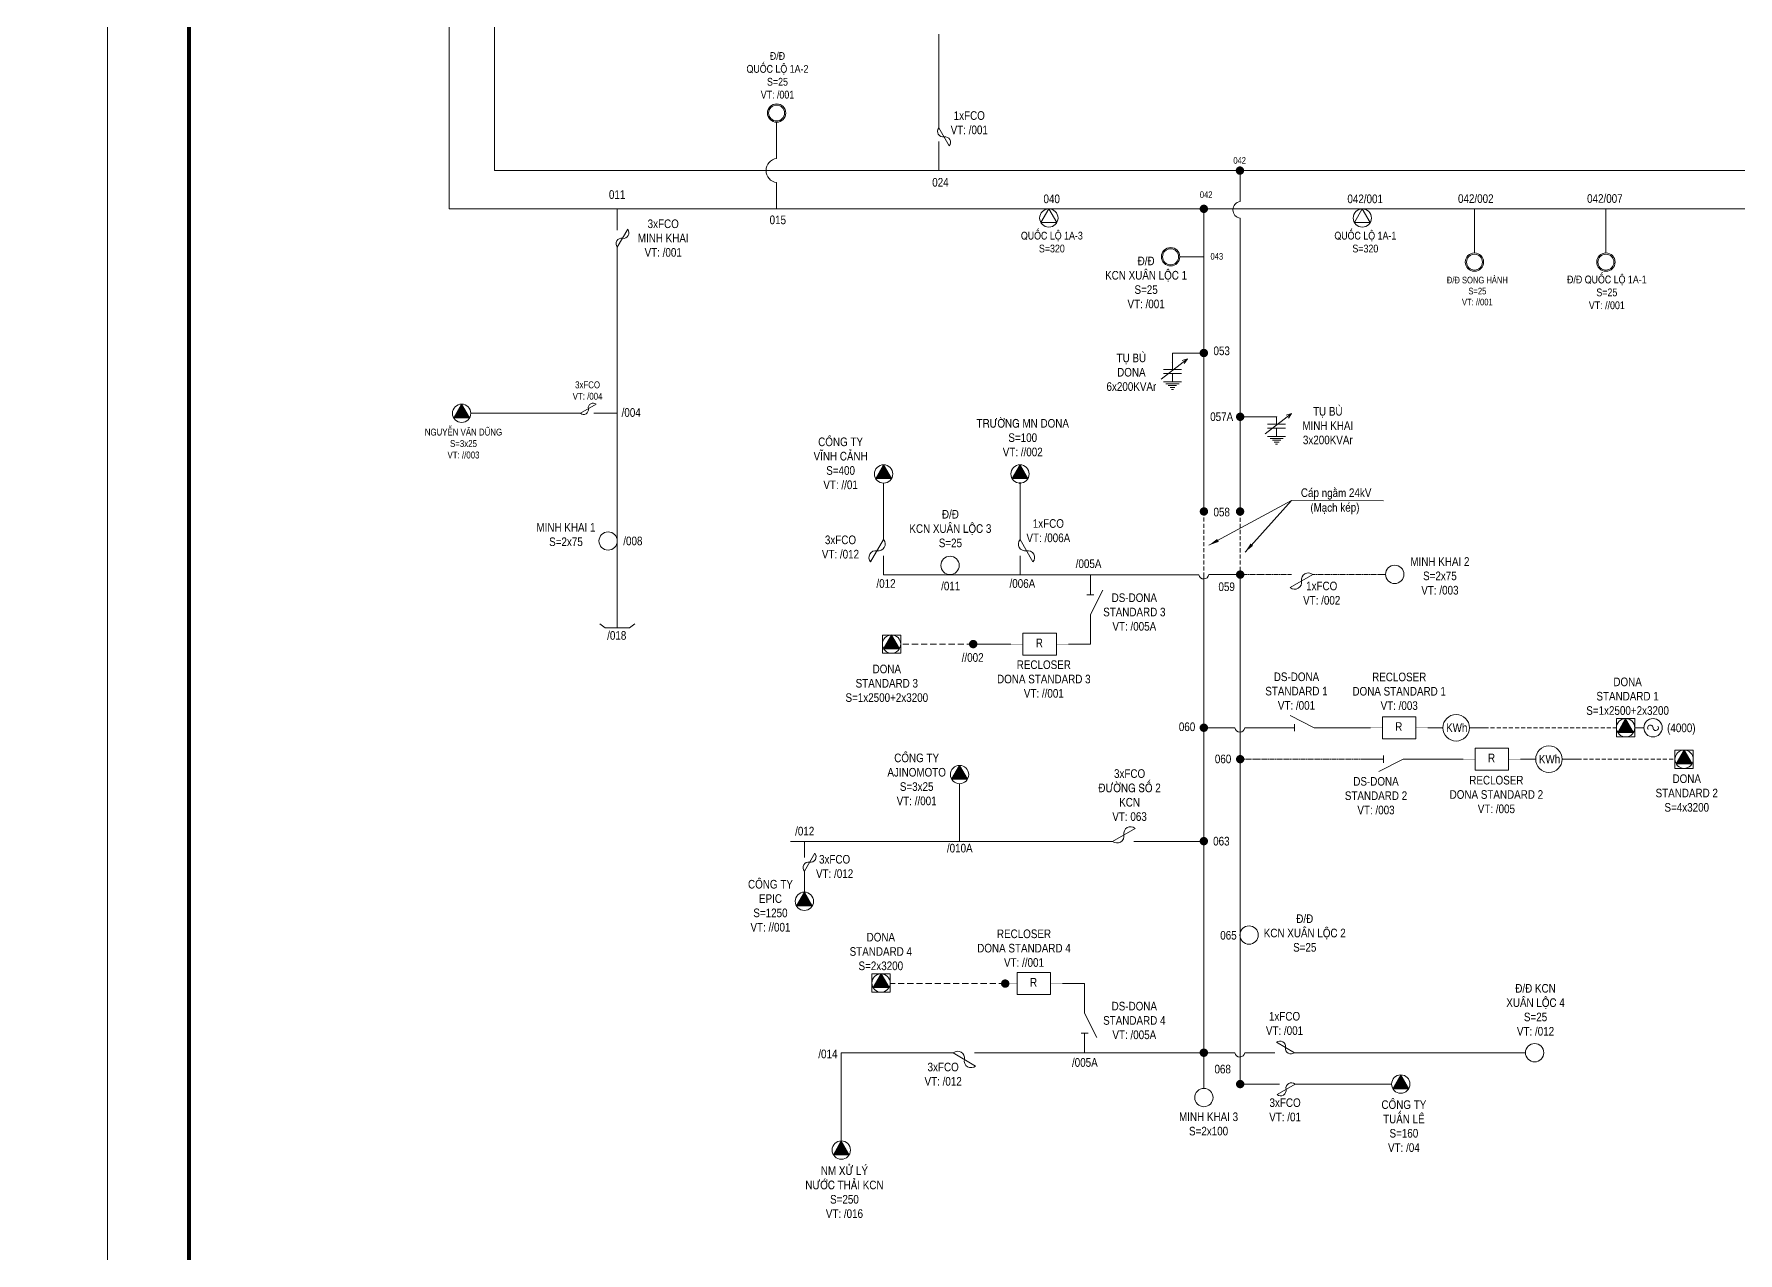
# Model space of a CAD drawing. Header units: inches. Extents: x 3694 to 9715, y -885 to 919.
# Drawn here: x 6742.3 to 7160.1, y 24.5 to 323.3 of the extents above; entities that cross this region are included whole.
import ezdxf

# ---------------------------------------------------------------- set-up
doc = ezdxf.new("R2010")
doc.units = ezdxf.units.IN
doc.header["$LTSCALE"] = 0.2
doc.header["$MEASUREMENT"] = 0
doc.linetypes.add('DASHED', pattern=[0.75, 0.5, -0.25])
doc.layers.get('0').update_dxf_attribs({"lineweight": 5})
for name, color, linetype, lineweight in [('Cap ngam', 1, 'DASHED', 15), ('Day 22kV', 1, 'Continuous', 13), ('Khung', 7, 'Continuous', 13), ('TBA', 5, 'Continuous', 9), ('Text', 7, 'Continuous', 9), ('Thiet bi', 3, 'Continuous', 9), ('Tuyen 475', 6, 'Continuous', 13)]:
    doc.layers.add(name, color=color, linetype=linetype, lineweight=lineweight)
doc.styles.add('V-H-C', font='VHELVCN_0.TTF')
doc.styles.add('VNI-HELVE', font='VHELVEN_0.TTF', dxfattribs={"width": 0.9})
doc.dimstyles.get("Standard").update_dxf_attribs({"dimtxt": 0.15, "dimasz": 0.18, "dimexe": 0.18, "dimexo": 0.0625, "dimgap": 0.09, "dimtad": 0, "dimtih": 1, "dimtoh": 1, "dimdec": 4, "dimzin": 0, "dimdsep": 46, "dimtxsty": 'VNI-HELVE', "dimcen": 0.09, "dimclrt": 256, "dimadec": 0, "dimazin": 0, "dimtfac": 1, "dimtdec": 4, "dimtofl": 0, "dimtmove": 0, "dimatfit": 3, "dimfxl": 1, "dimtolj": 1, "dimtzin": 0, "dimlwd": -1, "dimlwe": -1, "dimarcsym": 0})

# ---------------------------------------------------------------- blocks, each defined once
blk = doc.blocks.new('TBA 1P')
at = {"color": 0}
blk.add_circle((0, 0.8), 0.8, dxfattribs=at)
blk = doc.blocks.new('ALTD')
at = {"color": 0}
for points in [[(3.38, 1.08), (1.27, 0), (0, 0)], [(2.99, 0.31), (2.99, -0.31)], [(2.99, 0), (4.73, 0)]]:
    blk.add_lwpolyline(points, dxfattribs=at)
blk = doc.blocks.new('GIAO NHAN DIEN NANG')
at = {"layer": 'Thiet bi'}
for p, q in [((579.29, -85.47), (582.99, -85.47)), ((589.48, -85.47), (593.18, -85.47))]:
    blk.add_line(p, q, dxfattribs=at)
blk.add_circle((586.24, -85.47), 3.25, dxfattribs=at)
at = {"layer": 'Text', "insert": (586.39, -85.46), "char_height": 2.107, "width": 22.4302, "attachment_point": 5, "style": 'V-H-C'}
blk.add_mtext('KWh', dxfattribs=at)
blk = doc.blocks.new('FCO')
at = {"color": 0}
blk.add_lwpolyline([(0, 0, 0.707499), (0.8, 0.8, -0.707499), (1.6, 1.6, -5.301682)], format="xyb", dxfattribs=at)
blk.add_lwpolyline([(0, 0), (1.6, 1.6)], dxfattribs=at)
blk = doc.blocks.new('TBA 3P')
at = {"color": 0}
blk.add_lwpolyline([(0, 1.6, 0, 1.39, 0), (0, 0.4, 0, 0, 0)], format="xyseb", dxfattribs=at)
blk.add_lwpolyline([(-0.69, 0.4), (0.69, 0.4), (0, 1.6)], close=True, dxfattribs=at)
blk.add_circle((0, 0.8), 0.8, dxfattribs=at)

msp = doc.modelspace()

# ---------------------------------------------------------------- hatches: boundary and pattern name
at = {"layer": 'TBA'}
for points in [[(6950.6, 172.62), (6954.49, 172.62), (6952.54, 175.99)], [(7130.6, 152.12), (7134.49, 152.12), (7132.55, 155.49)], [(7144.96, 144.42), (7148.85, 144.42), (7146.9, 147.79)], [(6949.98, 92.91), (6948.03, 89.53), (6951.93, 89.53)]]:
    msp.add_hatch(color=256, dxfattribs=at).paths.add_polyline_path(points)

# ---------------------------------------------------------------- linework, layer by layer
at = {"layer": 'Cap ngam', "linetype": 'DASHED', "ltscale": 10}
msp.add_lwpolyline([(7029.15, 206.28), (7029.13, 190.17)], dxfattribs=at)
at = {"layer": 'Cap ngam', "linetype": 'DASHED', "ltscale": 10, "elevation": -1}
msp.add_lwpolyline([(7038.04, 207.74), (7038.02, 190.79)], dxfattribs=at)
at = {"layer": 'Day 22kV'}
for p, q in [((7023.22, 268.73), (7029.13, 268.73)), ((7046.97, 229.49), (7038.04, 229.49, -1)), ((6972.55, 173.75), (6981.83, 173.75)), ((7047.64, 65.88), (7037.97, 65.88)), ((7075.17, 65.88), (7051.48, 65.88))]:
    msp.add_line(p, q, dxfattribs=at)
at = {"layer": 'Day 22kV', "color": 1, "linetype": 'DASHED'}
msp.add_line((7068.29, 145.54), (7037.97, 145.54), dxfattribs=at)
at = {"layer": 'Day 22kV'}
for points in [[(6523.14, 337.08), (6855.18, 337.08), (6855.18, 289.86), (6855.18, 289.86)], [(6844.05, 327.68), (6844.05, 327.68), (6844.05, 280.46), (6844.05, 280.46)], [(7029.13, 206.26), (7029.13, 280.48), (6844.05, 280.47)], [(6885.31, 280.46), (6885.31, 275.23)], [(7095.49, 280.46), (7095.49, 269.66)], [(7127.71, 280.46), (7127.71, 269.66)], [(6885.31, 271.05), (6885.31, 177.72)], [(7021.42, 242.9), (7021.42, 245.13), (7029.13, 245.13)], [(6876.28, 230.35), (6849.38, 230.35)], [(6885.31, 230.35), (6879.57, 230.35)], [(6950.6, 199.4), (6950.6, 213.23)], [(6984.05, 199.4), (6984.05, 213.23)], [(6950.6, 190.75), (6950.6, 195.44)], [(6984.05, 190.75), (6984.05, 195.44)], [(7029.13, 64.84), (7029.13, 190.17)], [(7001.32, 177.52), (7001.32, 173.75), (6995.92, 173.75)], [(7059.78, 153.25), (7059.78, 153.25), (7069.96, 153.25)], [(7081.57, 145.54), (7092.72, 145.54)], [(6969.22, 125.4), (6969.22, 139.53)], [(7006.76, 125.4), (6927.77, 125.4)], [(6931.18, 121.43), (6931.18, 125.4)], [(6931.18, 112.95), (6931.18, 118.09)], [(6999.89, 86.75), (6999.89, 90.53), (6994.5, 90.53)]]:
    msp.add_lwpolyline(points, dxfattribs=at)
at = {"layer": 'Day 22kV', "elevation": -1}
for points in [[(6964.16, 323.32), (6964.16, 300.31)], [(6964.16, 296.98), (6964.16, 289.86)], [(7037.98, 289.86), (7215.84, 289.86), (7215.84, 233.12)], [(7038.04, 65.88), (7038.04, 190.8)]]:
    msp.add_lwpolyline(points, dxfattribs=at)
msp.add_lwpolyline([(6855.18, 289.86), (7038.04, 289.86), (7038.04, 282.25, 0.886907), (7038.04, 278.21), (7038.04, 207.74)], format="xyb", dxfattribs=at)
at = {"layer": 'Day 22kV', "const_width": 1.01, "elevation": -1}
for points in [[(7037.98, 290.38, 1), (7037.98, 289.33, 1), (7037.98, 290.38, 2.414214)], [(7037.52, 229.49, 1), (7038.56, 229.49, 1), (7037.52, 229.49, 2.414214)], [(7037.52, 190.8, 1), (7038.56, 190.8, 1), (7037.52, 190.8, 2.414214)], [(7037.52, 145.54, 1), (7038.56, 145.54, 1), (7037.52, 145.54, 2.414214)], [(7037.52, 65.88, 1), (7038.56, 65.88, 1), (7037.52, 65.88, 2.414214)]]:
    msp.add_lwpolyline(points, format="xyb", dxfattribs=at)
at = {"layer": 'Day 22kV', "const_width": 1.01}
for points in [[(7029.13, 281, 1), (7029.13, 279.96, 1), (7029.13, 281, 2.414214)], [(7028.6, 245.13, 1), (7029.65, 245.13, 1), (7028.6, 245.13, 2.414214)], [(7028.63, 206.28, 1), (7029.67, 206.28, 1), (7028.63, 206.28, 2.414214)], [(7037.49, 206.27, 1), (7038.54, 206.27, 1), (7037.49, 206.27, 2.414214)], [(6972.05, 173.76, 1), (6973.1, 173.76, 1), (6972.05, 173.76, 2.414214)], [(7028.6, 153.25, 1), (7029.65, 153.25, 1), (7028.6, 153.25, 2.414214)], [(7028.6, 125.44, 1), (7029.65, 125.44, 1), (7028.6, 125.44, 2.414214)], [(6979.9, 90.52, -1), (6980.95, 90.52, -1), (6979.9, 90.52, -2.414214)], [(7028.6, 73.58, 1), (7029.65, 73.58, 1), (7028.6, 73.58, 2.414214)]]:
    msp.add_lwpolyline(points, format="xyb", dxfattribs=at)
at = {"layer": 'Day 22kV', "color": 1}
msp.add_lwpolyline([(7029.13, 280.48), (7209.81, 280.46), (7209.81, 233.12)], dxfattribs=at)
at = {"layer": 'Day 22kV', "linetype": 'DASHED', "ltscale": 15}
for points in [[(6972.55, 173.75), (6954.79, 173.75)], [(6980.4, 90.53), (6952.22, 90.53)]]:
    msp.add_lwpolyline(points, dxfattribs=at)
at = {"layer": 'Day 22kV', "linetype": 'DASHED', "ltscale": 10}
for points in [[(7097.93, 153.25), (7130.3, 153.25)], [(7120.69, 145.54), (7144.65, 145.54)]]:
    msp.add_lwpolyline(points, dxfattribs=at)
at = {"layer": 'Khung', "color": 1, "linetype": 'DASHED'}
for p, q in [((7037.97, 190.8), (7050.63, 190.8)), ((7055.84, 190.8), (7073.7, 190.8))]:
    msp.add_line(p, q, dxfattribs=at)
at = {"layer": 'Khung'}
msp.add_lwpolyline([(6760.27, 918.53), (9715.27, 918.53), (9715.27, -836.47), (6760.27, -836.47)], close=True, dxfattribs=at)
at = {"layer": 'Khung', "const_width": 1}
msp.add_lwpolyline([(6780.27, 898.53), (9695.27, 898.53), (9695.27, -816.47), (6780.27, -816.47)], close=True, dxfattribs=at)
at = {"layer": 'TBA'}
for points in [[(6991.12, 280.47), (6989.17, 277.1), (6993.07, 277.1)], [(7067.99, 280.47), (7066.04, 277.1), (7069.94, 277.1)], [(6950.3, 175.99), (6950.3, 171.5), (6954.79, 171.5), (6954.79, 175.99)], [(6952.54, 175.99), (6950.6, 172.62), (6954.49, 172.62)], [(7130.3, 155.49), (7130.3, 151), (7134.79, 151), (7134.79, 155.49)], [(7132.55, 155.49), (7130.6, 152.12), (7134.49, 152.12)], [(7144.65, 147.79), (7144.65, 143.29), (7149.15, 143.29), (7149.15, 147.79)], [(7146.9, 147.79), (7144.96, 144.42), (7148.85, 144.42)], [(6947.73, 92.91), (6947.73, 88.41), (6952.23, 88.41), (6952.23, 92.91)], [(6949.98, 92.91), (6948.03, 89.53), (6951.93, 89.53)]]:
    msp.add_lwpolyline(points, close=True, dxfattribs=at)
for centre, radius in [((6924.37, 303.97), 2.25), ((6924.37, 303.97), 1.95), ((7020.97, 268.73), 2.25), ((7020.97, 268.73), 1.95), ((7095.49, 267.41), 2.25), ((7095.49, 267.41), 1.95), ((7127.71, 267.41), 2.25), ((7127.71, 267.41), 1.95)]:
    msp.add_circle(centre, radius, dxfattribs=at)
at = {"layer": 'TBA', "ltscale": 2}
for centre in [(6991.12, 278.23), (7067.99, 278.23)]:
    msp.add_circle(centre, 2.25, dxfattribs=at)
at = {"layer": 'Text', "color": 1, "linetype": 'Continuous'}
for points in [[(6950.6, 190.75), (7027.9, 190.75, 0.848152), (7030.36, 190.8), (7037.97, 190.8)], [(7029.13, 153.2), (7036.73, 153.2, 0.848152), (7039.18, 153.25), (7046.5, 153.25)], [(6972.87, 73.54), (7036.73, 73.54, 0.848152), (7039.18, 73.58), (7046.5, 73.58)]]:
    msp.add_lwpolyline(points, format="xyb", dxfattribs=at)
for points in [[(7011.95, 125.4), (7029.13, 125.4)], [(7051.34, 73.58), (7107.99, 73.58)]]:
    msp.add_lwpolyline(points, dxfattribs=at)
at = {"layer": 'Thiet bi', "color": 1}
for p, q in [((7018.63, 238.75), (7025.09, 243.71)), ((7025.09, 243.71), (7023.78, 243.26)), ((7025.09, 243.71), (7024.31, 242.57)), ((7044.18, 225.34), (7050.64, 230.3)), ((7050.64, 230.3), (7049.33, 229.85)), ((7050.64, 230.3), (7049.86, 229.16))]:
    msp.add_line(p, q, dxfattribs=at)
at = {"layer": 'Thiet bi'}
msp.add_line((7137.03, 153.25), (7134.79, 153.25), dxfattribs=at)
at = {"layer": 'Thiet bi', "color": 1, "const_width": 0.146}
for points in [[(7021.42, 242.98, 1), (7021.42, 242.83, 1), (7021.42, 242.98, 2.414214)], [(7046.97, 229.57, 1), (7046.97, 229.42, 1), (7046.97, 229.57, 2.414214)]]:
    msp.add_lwpolyline(points, format="xyb", dxfattribs=at)
at = {"layer": 'Thiet bi', "color": 1}
for points in [[(7021.42, 241.1), (7021.42, 242.9), (7021.42, 242.9)], [(7019.22, 241.1), (7023.62, 241.1), (7023.62, 241.1)], [(7019.22, 240.1), (7023.62, 240.1), (7023.62, 240.1)], [(7021.42, 240.1), (7021.42, 238.09), (7021.47, 238.09), (7021.47, 238.11)], [(7019.22, 238.09), (7023.62, 238.09), (7023.62, 238.09)], [(7019.8, 237.61), (7023.04, 237.61), (7023.04, 237.61)], [(7020.38, 237.13), (7022.46, 237.13), (7022.46, 237.13)], [(7020.84, 236.65), (7022.01, 236.65), (7022.01, 236.65)], [(7021.17, 236.17), (7021.67, 236.17), (7021.67, 236.17)], [(7044.77, 227.69), (7049.17, 227.69), (7049.17, 227.69)], [(7044.77, 226.69), (7049.17, 226.69), (7049.17, 226.69)], [(7046.97, 227.69), (7046.97, 229.49), (7046.97, 229.49)], [(7046.97, 226.69), (7046.97, 224.67), (7047.01, 224.67), (7047.01, 224.7)], [(7044.77, 224.67), (7049.17, 224.67), (7049.17, 224.67)], [(7045.35, 224.2), (7048.59, 224.2), (7048.59, 224.2)], [(7045.93, 223.72), (7048.01, 223.72), (7048.01, 223.72)], [(7046.39, 223.24), (7047.56, 223.24), (7047.56, 223.24)], [(7046.72, 222.76), (7047.22, 222.76), (7047.22, 222.76)]]:
    msp.add_lwpolyline(points, dxfattribs=at)
at = {"layer": 'Thiet bi', "const_width": 0.242}
msp.add_lwpolyline([(6984.05, 213.35, 1), (6984.05, 213.11, 1), (6984.05, 213.35, 2.414214)], format="xyb", dxfattribs=at)
at = {"layer": 'Thiet bi'}
msp.add_lwpolyline([(6881.02, 178.71), (6882.34, 177.72), (6888.28, 177.72), (6889.59, 178.71)], dxfattribs=at)
at = {"layer": 'Thiet bi', "lineweight": 20, "ltscale": 10}
for points in [[(6984.77, 176.42), (6992.98, 176.42), (6992.98, 171.07), (6984.77, 171.07), (6984.77, 176.42)], [(7072.9, 155.92), (7081.11, 155.92), (7081.11, 150.57), (7072.9, 150.57), (7072.9, 155.92)], [(7095.66, 148.22), (7103.87, 148.22), (7103.87, 142.86), (7095.66, 142.86), (7095.66, 148.22)], [(6983.35, 87.85), (6991.56, 87.85), (6991.56, 93.21), (6983.35, 93.21), (6983.35, 87.85)]]:
    msp.add_lwpolyline(points, dxfattribs=at)
at = {"layer": 'Thiet bi'}
for points in [[(6981.83, 173.75, 0.1, 0.1, 0), (6984.77, 173.75, 0.5, 0.5, 0)], [(6992.98, 173.75, 0.1, 0.1, 0), (6995.92, 173.75, 0.5, 0.5, 0)], [(7069.96, 153.25, 0.1, 0.1, 0), (7072.9, 153.25, 0.5, 0.5, 0)], [(7081.11, 153.25, 0.1, 0.1, 0), (7084.05, 153.25, 0.5, 0.5, 0)], [(7092.72, 145.54, 0.1, 0.1, 0), (7095.66, 145.54, 0.5, 0.5, 0)], [(7103.87, 145.54, 0.1, 0.1, 0), (7106.81, 145.54, 0.5, 0.5, 0)], [(6980.4, 90.53, 0.1, 0.1, 0), (6983.35, 90.53, 0.5, 0.5, 0)], [(6991.56, 90.53, 0.1, 0.1, 0), (6994.5, 90.53, 0.5, 0.5, 0)]]:
    msp.add_lwpolyline(points, format="xyseb", dxfattribs=at)
for centre, start, end in [((7138.6, 153.25), 360, 218.6621), ((7139.94, 153.25), 180, 38.6621)]:
    msp.add_arc(centre, 0.669, start, end, dxfattribs=at)
at = {"layer": 'Tuyen 475', "color": 1, "linetype": 'Continuous'}
msp.add_lwpolyline([(6924.37, 301.72), (6924.37, 292.82, 0.880264), (6924.37, 286.92), (6924.37, 280.46), (6924.37, 280.46)], format="xyb", dxfattribs=at)
msp.add_lwpolyline([(6967.68, 73.54), (6940.23, 73.54), (6940.23, 51.95)], dxfattribs=at)

# ---------------------------------------------------------------- block references
at = {"layer": 'TBA'}
for name, p, xscale, yscale, zscale in [('TBA 3P', (6847.14, 228.1), 2.809729812779551, 2.809729812779551, 2.809729812779032), ('TBA 3P', (6950.6, 213.23), 2.809729812779551, 2.809729812779551, 2.809729812779032), ('TBA 3P', (6984.05, 213.23), 2.809729812779551, 2.809729812779551, 2.809729812779032), ('TBA 1P', (6883.06, 196.79), 2.809729812779551, 2.809729812779551, 2.809729812779032), ('TBA 3P', (6969.22, 139.53), 2.810572731723369, 2.810572731723369, 2.810572731722865), ('TBA 3P', (6931.18, 108.45), 2.810572731723369, 2.810572731723369, 2.810572731722865), ('TBA 3P', (7077.42, 63.63), 2.810572731723369, 2.810572731723369, 2.810572731722865), ('TBA 3P', (6940.23, 47.45), 2.810572731723369, 2.810572731723369, 2.810572731722865)]:
    msp.add_blockref(name, p, dxfattribs=dict(at, xscale=xscale, yscale=yscale, zscale=zscale))
for p, xscale, yscale, zscale, rotation in [((6969.14, 193.05), 2.809729812778642, 2.809729812778642, 2.809729812779032, 90), ((7078.19, 190.85), 2.809729812778642, 2.809729812779551, 2.809729812779032, 90), ((6950.3, 173.75), 2.809729812778642, 2.809729812779551, 2.809729812779032, 270), ((7130.3, 153.25), 2.809729812778642, 2.809729812779551, 2.809729812779032, 270), ((7144.65, 145.54), 2.809729812778642, 2.809729812779551, 2.809729812779032, 270), ((7042.47, 102.43), 2.810572731722004, 2.810572731722004, 2.810572731722865, 90), ((6947.73, 90.66), 2.810572731722004, 2.810572731723369, 2.810572731722865, 270), ((7112.48, 73.58), 2.810572731722004, 2.810572731722004, 2.810572731722865, 90), ((7031.38, 62.59), 2.810572731722004, 2.810572731722004, 2.810572731722865, 90)]:
    msp.add_blockref('TBA 1P', p, dxfattribs=dict(at, xscale=xscale, yscale=yscale, zscale=zscale, rotation=rotation))
at = {"layer": 'Thiet bi'}
for name, p, xscale, yscale, zscale, rotation in [('FCO', (6964.16, 300.31, -1), 2.248458185378399, 2.248458185378695, 2.248458185378293, 254.9999999999941), ('FCO', (6885.31, 271.05), -2.247783850223404, 2.247783850223641, 2.247783850223226, 285.0000000000299), ('FCO', (6876.28, 230.35), 1.966810868945688, 1.966810868945686, 1.966810868945322, 344.9999999999853), ('FCO', (6950.6, 199.4), -2.809729812778733, 2.809729812778642, 2.809729812779032, 105.0000000000136), ('FCO', (6984.05, 199.4), 2.809729812778733, 2.809729812778642, 2.809729812779032, 254.9999999999864), ('ALTD', (7001.32, 177.47), -2.809729812779096, 2.809729812779551, 2.809729812779032, 270), ('FCO', (7055.84, 190.8), 2.809729812778497, 2.809729812779551, 2.809729812779032, 165.0000000000043), ('ALTD', (7081.57, 145.54), 2.809729812779551, 2.809729812779551, 2.809729812779032, 180), ('FCO', (7006.76, 125.4), 2.81057273172271, 2.810572731723369, 2.810572731722865, 344.9999999999925), ('FCO', (6931.18, 118.09), -2.248458185378344, 2.248458185378695, 2.248458185378293, 285.0000000000063), ('ALTD', (6999.89, 86.8), 2.810572731723369, 2.810572731723369, 2.810572731722865, 270), ('FCO', (7051.34, 73.58), -2.248458185377583, 2.248458185378695, 2.248458185378293, 15.00000000002353), ('FCO', (6967.68, 73.54), -2.81057273172265, 2.810572731723369, 2.810572731722865, 194.381172406006), ('FCO', (7051.48, 65.88), 2.248458185377583, 2.248458185378695, 2.248458185378293, 164.9999999999765)]:
    msp.add_blockref(name, p, dxfattribs=dict(at, xscale=xscale, yscale=yscale, zscale=zscale, rotation=rotation))
at = {"layer": 'Thiet bi', "zscale": 2.809729812779032}
for name, p, xscale, yscale in [('ALTD', (7059.78, 153.25), -2.809729812779551, 2.809729812779551), ('TBA 1P', (7139.27, 151), 2.809729812779551, 2.809729812778642)]:
    msp.add_blockref(name, p, dxfattribs=dict(at, xscale=xscale, yscale=yscale))
at = {"layer": 'Thiet bi'}
for p in [(6504.75, 238.72), (6527.51, 231.01)]:
    msp.add_blockref('GIAO NHAN DIEN NANG', p, dxfattribs=at)

# ---------------------------------------------------------------- texts
at = {"layer": 'Text', "attachment_point": 5, "style": 'V-H-C'}
for s, insert, char_height, width in [('Ñ/Ñ\\PQUOÁC LOÄ 1A-2\\PS=25\\PVT: /001', (6924.58, 313.2), 1.8966, 25.3626), ('1xFCO\\PVT: /001', (6971.61, 301.58, -1), 2.108, 28.1891), ('042', (7037.91, 292.33), 1.62, 28.1807), ('011', (6885.26, 283.96), 2.107, 7.0464), ('024', (6964.54, 286.97), 2.107, 7.0464), ('042', (7029.7, 283.94), 1.62, 28.1807), ('042/002', (7095.81, 282.97), 2.107, 7.0464), ('042/007', (7127.46, 282.99), 2.107, 7.0464), ('040', (6991.82, 282.91), 2.107, 7.0464), ('042/001', (7068.69, 282.91), 2.107, 7.0464), ('3xFCO\\PMINH KHAI\\PVT: /001', (6896.57, 273.29), 2.107, 19.4335), ('015', (6924.67, 277.76), 2.107, 7.0464), ('QUOÁC LOÄ 1A-3\\PS=320', (6991.86, 272.31), 1.8966, 25.3626), ('QUOÁC LOÄ 1A-1\\PS=320', (7068.73, 272.31), 1.8966, 25.3626), ('Ñ/Ñ\\PKCN XUAÂN LOÄC 1\\PS=25\\PVT: /001', (7014.97, 262.42), 2.1073, 28.1807), ('043', (7032.31, 268.82), 1.62, 28.1807), ('Ñ/Ñ SONG HAØNH\\PS=25\\PVT: //001', (7096.19, 260.3), 1.62, 28.1807), ('Ñ/Ñ QUOÁC LOÄ 1A-1\\PS=25\\PVT: //001', (7127.94, 259.98), 1.8966, 25.3626), ('053', (7033.5, 245.65), 2.107, 28.1807), ('TUÏ BUØ\\PDONA\\P6x200KVAr', (7011.36, 240.4), 2.107, 28.1807), ('3xFCO\\PVT: /004', (6878.02, 235.91), 1.686, 22.5445), ('/004', (6888.71, 230.53), 2.107, 7.0464), ('057A', (7033.5, 229.5), 2.107, 28.1807), ('TUÏ BUØ\\PMINH KHAI\\P3x200KVAr', (7059.52, 227.31), 2.107, 28.1807), ('NGUYEÃN VAÊN DUÕNG\\PS=3x25\\PVT: //003', (6847.59, 222.92), 1.6858, 22.5445), ('TRÖÔØNG MN DONA\\PS=100\\PVT: //002', (6984.72, 224.36), 2.1073, 28.1807), ('COÂNG TY\\PVÓNH CAÛNH\\PS=400\\PVT: //01', (6940.06, 218.07), 2.107, 28.1807), ('Ñ/Ñ\\PKCN XUAÂN LOÄC 3\\PS=25', (6966.98, 202.07), 2.1073, 28.1807), ('058', (7033.5, 206.12), 2.107, 28.1807), ('MINH KHAI 1\\PS=2x75', (6872.72, 200.6), 2.1073, 28.1807), ('1xFCO\\PVT: /006A', (6991, 201.56), 2.107, 18.1328), ('/008', (6889.12, 199.04), 2.107, 7.0464), ('3xFCO\\PVT: /012', (6940.03, 197.55), 2.107, 18.1328), ('/005A', (7000.86, 193.46), 2.107, 28.1807), ('MINH KHAI 2\\PS=2x75\\PVT: /003', (7087.01, 190.47), 2.1073, 28.1807), ('/012', (6951.19, 188.6), 2.107, 18.1328), ('/011', (6967.06, 187.98), 2.107, 28.1807), ('/006A', (6984.63, 188.6), 2.107, 18.1328), ('059', (7034.72, 187.81, -1), 2.107, 28.1807), ('1xFCO\\PVT: /002', (7058.03, 186.24), 2.107, 28.1807), ('DS-DONA \\PSTANDARD 3\\PVT: /005A', (7012.08, 181.61), 2.107, 28.1807), ('/018', (6885.17, 175.87), 2.107, 7.0464), ('//002', (6972.44, 170.46), 2.107, 28.1807), ('DONA\\PSTANDARD 3\\PS=1x2500+2x3200', (6951.39, 164.14), 2.1073, 28.1807), ('RECLOSER\\PDONA STANDARD 3\\PVT: //001', (6989.89, 165.18), 2.1073, 35.3008), ('DS-DONA \\PSTANDARD 1\\PVT: /001', (7051.84, 162.22), 2.107, 28.1807), ('RECLOSER\\PDONA STANDARD 1\\PVT: /003', (7077.03, 162.18), 2.1073, 35.3008), ('DONA\\PSTANDARD 1\\PS=1x2500+2x3200', (7133.03, 160.97), 2.1073, 28.1807), ('060', (7025.01, 153.48), 2.107, 28.1807), ('(4000)', (7146.21, 152.91, 1), 2.107, 28.1807), ('COÂNG TY\\PAJINOMOTO\\PS=3x25\\PVT: //001', (6958.71, 140.57), 2.108, 28.1891), ('060', (7033.84, 145.59, -1), 2.107, 28.1807), ('3xFCO\\PÑÖÔØNG SOÁ 2\\PKCN\\PVT: 063', (7010.92, 136.73), 2.1079, 28.1891), ('DS-DONA\\PSTANDARD 2\\PVT: /003', (7071.34, 136.58), 2.107, 28.1807), ('RECLOSER\\PDONA STANDARD 2\\PVT: /005', (7100.86, 136.87), 2.1073, 28.1807), ('DONA\\PSTANDARD 2\\PS=4x3200', (7147.54, 137.23), 2.107, 75.3127), ('/012', (6931.26, 127.89), 2.108, 28.1891), ('063', (7033.42, 125.43), 2.108, 28.1891), ('3xFCO\\PVT: /012', (6938.59, 119.23), 2.108, 28.1891), ('/010A', (6969.28, 123.72), 2.108, 28.1891), ('COÂNG TY\\PEPIC\\PS=1250\\PVT: //001', (6922.86, 109.6), 2.108, 28.1891), ('Ñ/Ñ\\PKCN XUAÂN LOÄC 2\\PS=25', (7053.87, 102.91), 2.1079, 28.1891), ('DONA\\PSTANDARD 4\\PS=2x3200', (6949.92, 98.38), 2.108, 28.1891), ('RECLOSER\\PDONA STANDARD 4\\PVT: //001', (6985.03, 99.2), 2.1079, 35.3114), ('065', (7035.16, 102.35), 2.108, 28.1891), ('Ñ/Ñ KCN \\PXUAÂN LOÄC 4\\PS=25\\PVT: /012', (7110.46, 84.08), 2.1079, 28.1891), ('DS-DONA \\PSTANDARD 4\\PVT: /005A', (7012.08, 81.47), 2.108, 28.1891), ('1xFCO\\PVT: /001', (7048.91, 80.74), 2.108, 28.1891), ('/014', (6936.94, 73.26), 2.108, 28.1891), ('3xFCO\\PVT: /012', (6965.21, 68.3), 2.108, 42.8257), ('/005A', (6999.95, 71.17), 2.108, 28.1891), ('068', (7033.75, 69.55), 2.108, 28.1891), ('MINH KHAI 3\\PS=2x100', (7030.29, 56.1), 2.1079, 28.1891), ('3xFCO\\PVT: /01', (7049.05, 59.56), 2.108, 28.1891), ('COÂNG TY\\PTUAÁN LEÂ\\PS=160\\PVT: /04', (7078.18, 55.56), 2.108, 28.1891), ('NM XÖÛ LYÙ\\PNÖÔÙC THAÛI KCN\\PS=250\\PVT: /016', (6941, 39.38), 2.1079, 28.1891)]:
    msp.add_mtext(s, dxfattribs=dict(at, insert=insert, char_height=char_height, width=width))
at = {"layer": 'Text', "char_height": 2.1073, "width": 41.654, "attachment_point": 5, "line_spacing_factor": 1.1, "style": 'V-H-C'}
for s, insert in [('Caùp ngaàm 24kV', (7061.57, 210.56)), ('(Maïch keùp)', (7061.26, 206.96))]:
    msp.add_mtext(s, dxfattribs=dict(at, insert=insert))
at = {"layer": 'Thiet bi', "char_height": 2.11, "attachment_point": 5, "style": 'V-H-C'}
for insert, width in [((6988.79, 174.05), 28.1807), ((7076.92, 153.55), 28.1807), ((7099.68, 145.84), 28.1807), ((6987.37, 90.83), 28.1891)]:
    msp.add_mtext('R', dxfattribs=dict(at, insert=insert, width=width))

# ---------------------------------------------------------------- leaders
at = {"layer": 'Text'}
for points in [[(7030.38, 198.01), (7050.64, 208.93), (7064.56, 208.91)], [(7039.22, 196.3), (7050.64, 208.93), (7073.15, 208.91)]]:
    msp.add_leader(points, dimstyle='Standard', override={"dimasz": 2.5, "dimgap": 0.09, "dimtad": 0}, dxfattribs=at)

doc.saveas('drawing.dxf')
